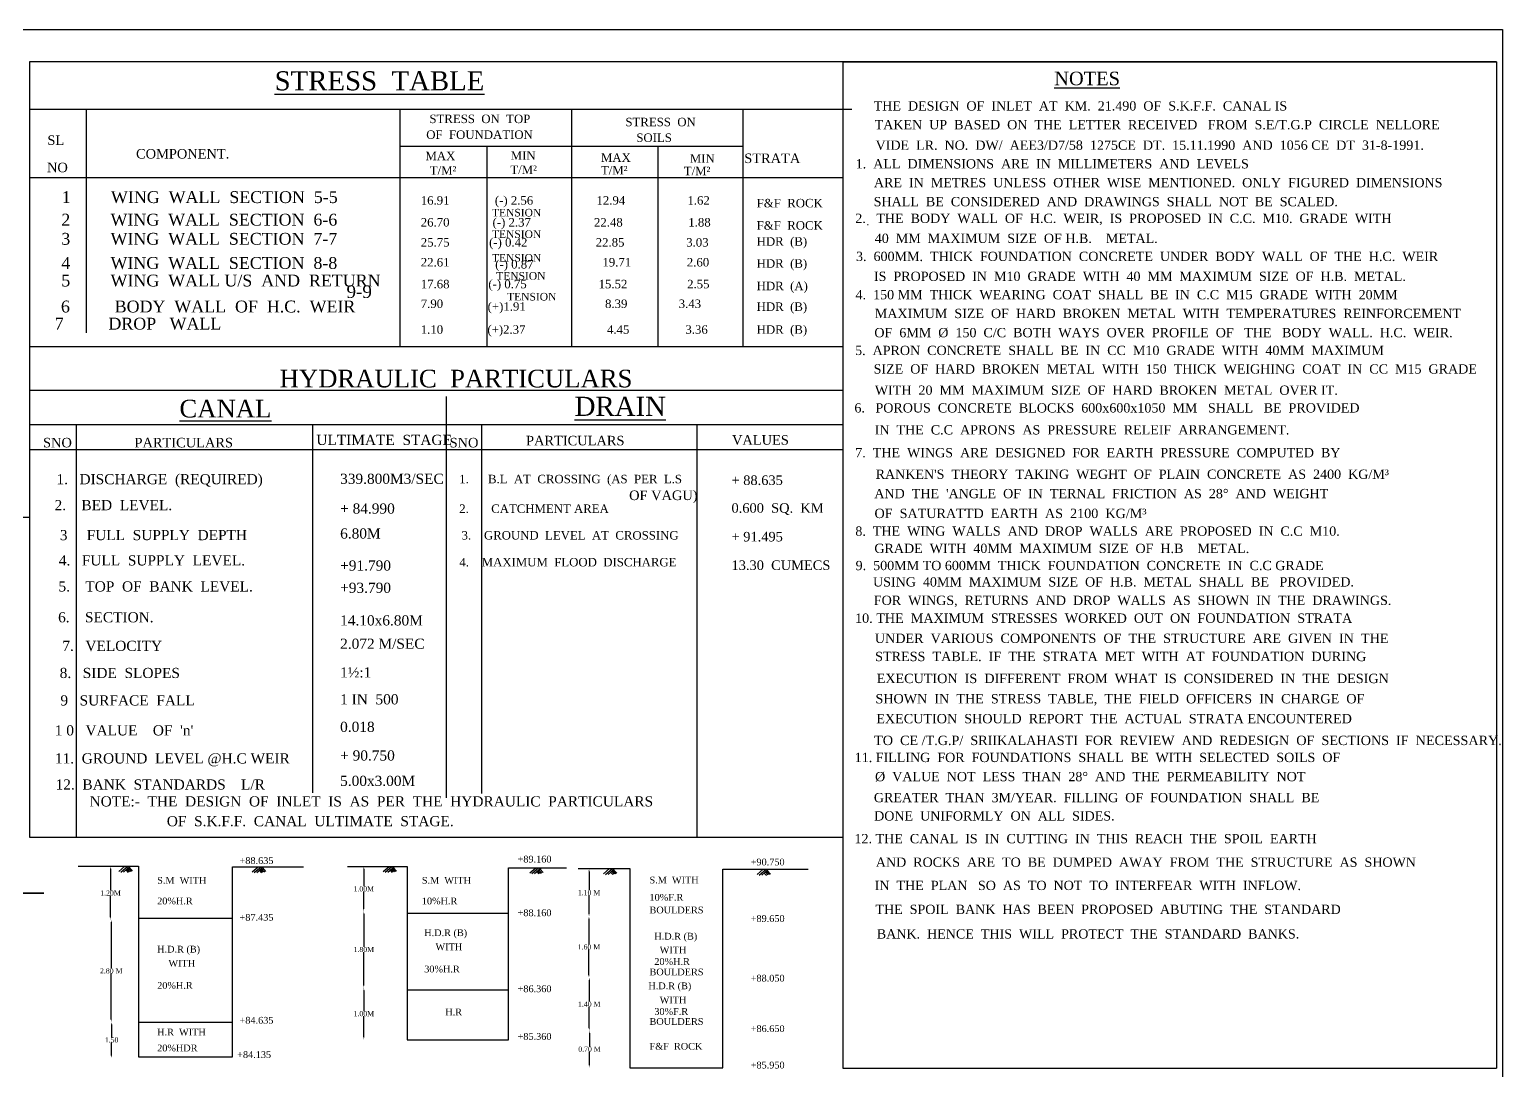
# Model space of a CAD drawing. Header units: millimetres. Extents: x 3154 to 175062, y 3900 to 113809.
# Drawn here: x 87885 to 174876, y 52337 to 113809 of the extents above; entities that cross this region are included whole.
import ezdxf

# ---------------------------------------------------------------- set-up
doc = ezdxf.new("R2010")
doc.units = ezdxf.units.MM
doc.header["$MEASUREMENT"] = 0
doc.header["$PDMODE"] = 66
doc.header["$PDSIZE"] = 170
for name, color, linetype in [('DIM', 5, 'Continuous'), ('DWG. LINE', 1, 'Continuous'), ('HATCH', 2, 'Continuous'), ('RAILING', 4, 'Continuous'), ('TEXT', 7, 'Continuous')]:
    doc.layers.add(name, color=color, linetype=linetype)
doc.layers.add('TITLE', color=7, linetype='Continuous', lineweight=30)
doc.styles.get("Standard").update_dxf_attribs({"font": 'TIMES.TTF', "height": 300})
doc.dimstyles.get("Standard").update_dxf_attribs({"dimtxt": 300, "dimasz": 150, "dimexe": 0.18, "dimexo": 0.0625, "dimgap": 0.09, "dimtad": 0, "dimtih": 1, "dimtoh": 1, "dimdec": 1, "dimzin": 0, "dimdsep": 46, "dimtxsty": 'Standard', "dimcen": 0.09, "dimse1": 1, "dimse2": 1, "dimclrd": 5, "dimclre": 5, "dimclrt": 4, "dimadec": 0, "dimazin": 0, "dimtfac": 1, "dimtdec": 1, "dimtofl": 0, "dimtmove": 0, "dimatfit": 3, "dimfxl": 1, "dimtolj": 1, "dimtzin": 0, "dimarcsym": 0})

# ---------------------------------------------------------------- blocks, each defined once
blk = doc.blocks.new('*D86')
at = {"layer": 'Defpoints', "color": 0}
for p in [(92657, 64395), (92657, 61238), (92671, 61238)]:
    blk.add_point(p, dxfattribs=at)
at = {"layer": 'DIM', "color": 5, "lineweight": -2}
for p, q in [((92671, 64245), (92671, 62970)), ((92671, 61388), (92671, 62663))]:
    blk.add_line(p, q, dxfattribs=at)
at = {"layer": 'DIM', "color": 5}
for points in [[(92646, 64245), (92696, 64245), (92671, 64395)], [(92646, 61388), (92696, 61388), (92671, 61238)]]:
    blk.add_solid(points, dxfattribs=at)
at = {"layer": 'DIM', "color": 4, "insert": (92671, 62817), "char_height": 300, "attachment_point": 5}
blk.add_mtext('\\A1;1.20M', dxfattribs=at)
blk = doc.blocks.new('*D87')
at = {"layer": 'Defpoints', "color": 0}
for p in [(92671, 61238), (92671, 55198), (92714, 55198)]:
    blk.add_point(p, dxfattribs=at)
at = {"layer": 'DIM', "color": 5, "lineweight": -2}
for p, q in [((92714, 61088), (92714, 58371)), ((92714, 55348), (92714, 58065))]:
    blk.add_line(p, q, dxfattribs=at)
at = {"layer": 'DIM', "color": 5}
for points in [[(92689, 61088), (92739, 61088), (92714, 61238)], [(92689, 55348), (92739, 55348), (92714, 55198)]]:
    blk.add_solid(points, dxfattribs=at)
at = {"layer": 'DIM', "color": 4, "insert": (92714, 58218), "char_height": 300, "attachment_point": 5}
blk.add_mtext('\\A1;2.80 M', dxfattribs=at)
blk = doc.blocks.new('*D88')
at = {"layer": 'Defpoints', "color": 0}
for p in [(92714, 55198), (92714, 53079), (92736, 53079)]:
    blk.add_point(p, dxfattribs=at)
at = {"layer": 'DIM', "color": 5, "lineweight": -2}
for p, q in [((92736, 55048), (92736, 54292)), ((92736, 53229), (92736, 53986))]:
    blk.add_line(p, q, dxfattribs=at)
at = {"layer": 'DIM', "color": 5}
for points in [[(92711, 55048), (92761, 55048), (92736, 55198)], [(92711, 53229), (92761, 53229), (92736, 53079)]]:
    blk.add_solid(points, dxfattribs=at)
at = {"layer": 'DIM', "color": 4, "insert": (92736, 54139), "char_height": 300, "attachment_point": 5}
blk.add_mtext('\\A1;1.50', dxfattribs=at)
blk = doc.blocks.new('*D89')
at = {"layer": 'Defpoints', "color": 0}
for p in [(107606, 64387), (107606, 61738), (107629, 61738)]:
    blk.add_point(p, dxfattribs=at)
at = {"layer": 'DIM', "color": 5, "lineweight": -2}
for p, q in [((107629, 64237), (107629, 63215)), ((107629, 61888), (107629, 62909))]:
    blk.add_line(p, q, dxfattribs=at)
at = {"layer": 'DIM', "color": 5}
for points in [[(107604, 64237), (107654, 64237), (107629, 64387)], [(107604, 61888), (107654, 61888), (107629, 61738)]]:
    blk.add_solid(points, dxfattribs=at)
at = {"layer": 'DIM', "color": 4, "insert": (107629, 63062), "char_height": 300, "attachment_point": 5}
blk.add_mtext('\\A1;1.00M', dxfattribs=at)
blk = doc.blocks.new('*D90')
at = {"layer": 'Defpoints', "color": 0}
for p in [(107629, 61738), (107629, 57220), (107631, 57220)]:
    blk.add_point(p, dxfattribs=at)
at = {"layer": 'DIM', "color": 5, "lineweight": -2}
for p, q in [((107631, 61588), (107631, 59632)), ((107631, 57370), (107631, 59326))]:
    blk.add_line(p, q, dxfattribs=at)
at = {"layer": 'DIM', "color": 5}
for points in [[(107606, 61588), (107656, 61588), (107631, 61738)], [(107606, 57370), (107656, 57370), (107631, 57220)]]:
    blk.add_solid(points, dxfattribs=at)
at = {"layer": 'DIM', "color": 4, "insert": (107631, 59479), "char_height": 300, "attachment_point": 5}
blk.add_mtext('\\A1;1.80M', dxfattribs=at)
blk = doc.blocks.new('*D91')
at = {"layer": 'Defpoints', "color": 0}
for p in [(107629, 57220), (107629, 54166), (107632, 54166)]:
    blk.add_point(p, dxfattribs=at)
at = {"layer": 'DIM', "color": 5, "lineweight": -2}
for p, q in [((107632, 57070), (107632, 55846)), ((107632, 54316), (107632, 55540))]:
    blk.add_line(p, q, dxfattribs=at)
at = {"layer": 'DIM', "color": 5}
for points in [[(107607, 57070), (107657, 57070), (107632, 57220)], [(107607, 54316), (107657, 54316), (107632, 54166)]]:
    blk.add_solid(points, dxfattribs=at)
at = {"layer": 'DIM', "color": 4, "insert": (107632, 55693), "char_height": 300, "attachment_point": 5}
blk.add_mtext('\\A1;1.00M', dxfattribs=at)
blk = doc.blocks.new('*D92')
at = {"layer": 'Defpoints', "color": 0}
for p in [(120914, 64241), (120914, 61435), (120930, 61435)]:
    blk.add_point(p, dxfattribs=at)
at = {"layer": 'DIM', "color": 5, "lineweight": -2}
for p, q in [((120930, 64091), (120930, 62991)), ((120930, 61585), (120930, 62685))]:
    blk.add_line(p, q, dxfattribs=at)
at = {"layer": 'DIM', "color": 5}
for points in [[(120905, 64091), (120955, 64091), (120930, 64241)], [(120905, 61585), (120955, 61585), (120930, 61435)]]:
    blk.add_solid(points, dxfattribs=at)
at = {"layer": 'DIM', "color": 4, "insert": (120930, 62838), "char_height": 300, "attachment_point": 5}
blk.add_mtext('\\A1;1.10 M', dxfattribs=at)
blk = doc.blocks.new('*D93')
at = {"layer": 'Defpoints', "color": 0}
for p in [(120930, 61435), (120927, 57827), (120930, 57827)]:
    blk.add_point(p, dxfattribs=at)
at = {"layer": 'DIM', "color": 5, "lineweight": -2}
for p, q in [((120927, 61285), (120927, 59784)), ((120927, 57977), (120927, 59478))]:
    blk.add_line(p, q, dxfattribs=at)
at = {"layer": 'DIM', "color": 5}
for points in [[(120902, 61285), (120952, 61285), (120927, 61435)], [(120902, 57977), (120952, 57977), (120927, 57827)]]:
    blk.add_solid(points, dxfattribs=at)
at = {"layer": 'DIM', "color": 4, "insert": (120927, 59631), "char_height": 300, "attachment_point": 5}
blk.add_mtext('\\A1;1.60 M', dxfattribs=at)
blk = doc.blocks.new('*D94')
at = {"layer": 'Defpoints', "color": 0}
for p in [(120930, 57827), (120930, 54687), (120942, 54687)]:
    blk.add_point(p, dxfattribs=at)
at = {"layer": 'DIM', "color": 5, "lineweight": -2}
for p, q in [((120942, 57677), (120942, 56410)), ((120942, 54837), (120942, 56104))]:
    blk.add_line(p, q, dxfattribs=at)
at = {"layer": 'DIM', "color": 5}
for points in [[(120917, 57677), (120967, 57677), (120942, 57827)], [(120917, 54837), (120967, 54837), (120942, 54687)]]:
    blk.add_solid(points, dxfattribs=at)
at = {"layer": 'DIM', "color": 4, "insert": (120942, 56257), "char_height": 300, "attachment_point": 5}
blk.add_mtext('\\A1;1.40 M', dxfattribs=at)
blk = doc.blocks.new('*D95')
at = {"layer": 'Defpoints', "color": 0}
for p in [(120942, 54687), (120942, 52513), (120957, 52513)]:
    blk.add_point(p, dxfattribs=at)
at = {"layer": 'DIM', "color": 5, "lineweight": -2}
for p, q in [((120957, 54537), (120957, 53753)), ((120957, 52663), (120957, 53447))]:
    blk.add_line(p, q, dxfattribs=at)
at = {"layer": 'DIM', "color": 5}
for points in [[(120932, 54537), (120982, 54537), (120957, 54687)], [(120932, 52663), (120982, 52663), (120957, 52513)]]:
    blk.add_solid(points, dxfattribs=at)
at = {"layer": 'DIM', "color": 4, "insert": (120957, 53600), "char_height": 300, "attachment_point": 5}
blk.add_mtext('\\A1;0.70 M', dxfattribs=at)

msp = doc.modelspace()

# ---------------------------------------------------------------- linework, layer by layer
at = {"layer": 'DWG. LINE'}
for p, q in [((81385.66, 85013.66), (87887.5, 85013.66)), ((90758.27, 64394.78), (94325.44, 64394.78)), ((94325.44, 64394.78), (94325.44, 53146.8)), ((106659.89, 64389.63), (110180.37, 64389.63)), ((110180.37, 64389.63), (110180.37, 54140.24)), ((99870.61, 53146.8), (99870.61, 64366.29)), ((99870.61, 64366.29), (104070.15, 64366.29)), ((101384.98, 64366.29), (101389.17, 64361.51)), ((116166.78, 54140.24), (116166.78, 64302.71)), ((116166.78, 64302.71), (119598.97, 64302.71)), ((120295.06, 64261.47), (123335.5, 64261.47)), ((123335.5, 64261.47), (123335.5, 52502.97)), ((128831.39, 52502.97), (128831.39, 64217.27)), ((128831.39, 64217.27), (133862.95, 64217.27)), ((94325.44, 61335.8), (99870.61, 61335.8)), ((110180.37, 61636.93), (116166.78, 61636.93)), ((110180.37, 57108.97), (116166.78, 57108.97)), ((94325.44, 55188.28), (99870.61, 55188.28)), ((110180.37, 54140.24), (116166.78, 54140.24)), ((94325.44, 53146.8), (99870.61, 53146.8)), ((123335.5, 52502.97), (128831.39, 52502.97))]:
    msp.add_line(p, q, dxfattribs=at)
for points in [[(88725.5, 62814), (26840, 62814), (26840, 113506.5)], [(4605.66, 62814), (88725.5, 62814)]]:
    msp.add_lwpolyline(points, dxfattribs=at)
at = {"layer": 'HATCH'}
for p, q in [((93166.56, 64092.58), (93520.81, 64394.78)), ((93290.73, 64054.67), (93689.42, 64394.78)), ((93442.5, 64054.67), (93841.19, 64394.78)), ((108765.2, 64087.43), (109119.45, 64389.63)), ((108889.37, 64049.52), (109288.06, 64389.63)), ((109041.13, 64049.52), (109439.82, 64389.63)), ((93586.36, 64177.4), (93710.26, 64036.14)), ((93652.33, 64233.68), (93793.9, 64072.27)), ((93709.83, 64282.73), (93887.01, 64080.72)), ((93764.57, 64329.42), (93953.03, 64114.55)), ((101040.51, 64064.09), (101394.76, 64366.29)), ((101164.69, 64026.18), (101563.37, 64366.29)), ((101316.45, 64026.18), (101715.14, 64366.29)), ((101460.32, 64148.91), (101584.21, 64007.65)), ((101526.28, 64205.18), (101667.85, 64043.77)), ((101583.78, 64254.23), (101760.96, 64052.23)), ((101638.52, 64300.93), (101826.98, 64086.06)), ((109185, 64172.25), (109308.89, 64030.99)), ((109250.97, 64228.52), (109392.53, 64067.11)), ((109308.47, 64277.58), (109485.64, 64075.57)), ((109363.2, 64324.27), (109551.66, 64109.4)), ((117428.09, 64000.5), (117782.34, 64302.71)), ((117552.26, 63962.6), (117950.95, 64302.71)), ((117704.03, 63962.6), (118102.71, 64302.71)), ((117847.89, 64085.32), (117971.78, 63944.07)), ((117913.86, 64141.6), (118055.42, 63980.19)), ((117971.36, 64190.65), (118148.53, 63988.65)), ((118026.1, 64237.35), (118214.55, 64022.48)), ((121786.69, 63959.26), (122140.94, 64261.47)), ((121910.86, 63921.35), (122309.55, 64261.47)), ((122062.63, 63921.35), (122461.31, 64261.47)), ((122206.49, 64044.08), (122330.38, 63902.83)), ((122272.46, 64100.36), (122414.03, 63938.95)), ((122329.96, 64149.41), (122507.14, 63947.41)), ((122384.7, 64196.11), (122573.16, 63981.23)), ((130858.1, 63915.06), (131212.35, 64217.27)), ((130982.27, 63877.15), (131380.96, 64217.27)), ((131134.04, 63877.15), (131532.72, 64217.27)), ((131277.9, 63999.88), (131401.79, 63858.63)), ((131343.87, 64056.16), (131485.44, 63894.75)), ((131401.37, 64105.21), (131578.54, 63903.21)), ((131456.11, 64151.91), (131644.57, 63937.03))]:
    msp.add_line(p, q, dxfattribs=at)
at = {"layer": 'RAILING'}
for p, q in [((135924.5, 111906.5), (87887.5, 111906.5)), ((135924.5, 111906.5), (174518.96, 111906.5)), ((174518.96, 111906.5), (135924.5, 111906.5)), ((135924.5, 111906.5), (135924.5, 52485.16)), ((174518.96, 111906.5), (174518.96, 52485.16)), ((87887.5, 109097.27), (136454, 109097.27)), ((135924.5, 52485.16), (174518.96, 52485.16))]:
    msp.add_line(p, q, dxfattribs=at)
for points in [[(87887.5, 111906.5), (87887.5, 66124), (135924.5, 66124)], [(91228.73, 109097.27), (91228.73, 95893.27)], [(109751.5, 109097.27), (109751.5, 95080.5)], [(119888, 109097.27), (119888, 95080.5)], [(130005.5, 109097.27), (130005.5, 95080.5)], [(109751.5, 106923.5), (130005.5, 106923.5)], [(114902, 106923.5), (114902, 95080.5)], [(124986.5, 106923.5), (124986.5, 95080.5)], [(87887.5, 105063), (135924.5, 105063)], [(137371.14, 102294.94), (137412.62, 102294.94)], [(87887.5, 95080.5), (135924.5, 95080.5)], [(87887.5, 92513.5), (135924.5, 92513.5)], [(112492, 92128.5), (112492, 68433.5)], [(87887.5, 90483), (135924.5, 90483)], [(90650, 90471), (90650, 66124)], [(104598, 90483), (104598, 68729.5)], [(114580.5, 90483), (114580.5, 68704.5)], [(127298, 90483), (127298, 66124)], [(87887.5, 89015.25), (135924.5, 89015.25)]]:
    msp.add_lwpolyline(points, dxfattribs=at)
at = {"layer": 'TITLE'}
for p, q in [((3154.36, 113808.68), (174876.08, 113808.68)), ((174876.08, 113808.68), (174876.08, 3899.87))]:
    msp.add_line(p, q, dxfattribs=at)

# ---------------------------------------------------------------- texts
at = {"layer": 'TEXT'}
for s, height, p in [('%%USTRESS  TABLE', 1126.5685, (102361.86, 110214.79)), ('%%UNOTES', 797.822, (148401.91, 110516.86)), ('STRESS  ON  TOP  ', 500, (111504.5, 108280.5)), ('THE  DESIGN  OF  INLET  AT  KM.  21.490  OF  S.K.F.F.  CANAL IS', 548.5023, (137740.01, 109021.24)), ('STRESS  ON', 500, (123078.5, 108094.5)), ('TAKEN  UP  BASED  ON  THE  LETTER  RECEIVED   FROM  S.E/T.G.P  CIRCLE  NELLORE  ', 548.5023, (137796.01, 107912.66)), ('SL', 563.284, (88943.67, 106990.47)), ('OF  FOUNDATION', 500, (111316.74, 107347.52)), ('SOILS', 500, (123724, 107168.5)), (' VIDE  LR.  NO.  DW/  AEE3/D7/58  1275CE  DT.  15.11.1990  AND  1056 CE  DT  31-8-1991.', 548.5023, (137646.01, 106702.72)), ('COMPONENT.', 563.284, (94179.23, 106186.45)), ('MAX', 500, (111270.82, 106088.44)), ('MIN', 500, (116305.79, 106113.34)), ('MAX', 500, (121634.5, 105991)), ('MIN', 500, (126885.69, 105941.51)), ('STRATA', 563.284, (130096, 105921)), (' 1.  ALL  DIMENSIONS  ARE  IN  MILLIMETERS  AND  LEVELS    ', 548.5023, (136469, 105604.42)), ('NO', 563.284, (88920.79, 105379.31)), ('T/M²', 500, (111525.5, 105236)), ('T/M²', 500, (116284.41, 105274.11)), ('T/M²', 500, (121634.5, 105247)), ('T/M²', 500, (126528, 105201)), ('    ARE  IN  METRES  UNLESS  OTHER  WISE  MENTIONED.  ONLY  FIGURED  DIMENSIONS  ', 548.5023, (136924.5, 104490.5)), ('1         WING  WALL  SECTION  5-5', 700, (89791.53, 103559.63)), ('16.91', 500, (110993, 103466.5)), ('(-) 2.56', 500, (115369.5, 103466.5)), ('12.94', 500, (121368.5, 103466.5)), ('1.62', 500, (126739.5, 103466.5)), ('F&F  ROCK', 500, (130831, 103305)), ('  SHALL  BE  CONSIDERED  AND  DRAWINGS  SHALL  NOT  BE  SCALED.', 548.5023, (137326, 103369.08)), ('2         WING  WALL  SECTION  6-6', 700, (89766.53, 102226.84)), ('26.70', 500, (110993, 102173)), ('TENSION', 450, (115199.5, 102767.5)), ('(-) 2.37', 500, (115232.5, 102173)), ('22.48', 500, (121221.5, 102173)), ('1.88', 500, (126793.5, 102173)), ('2.   THE  BODY  WALL  OF  H.C.  WEIR,  IS  PROPOSED  IN  C.C.  M10.  GRADE  WITH', 548.5023, (136653, 102382.26)), ('3         WING  WALL  SECTION  7-7', 700, (89766.53, 101097.81)), ('TENSION', 450, (115199.5, 101499.5)), ('F&F  ROCK', 500, (130831, 101990)), ('25.75', 500, (110993, 100989)), ('(-) 0.42', 500, (115027.5, 100989)), ('22.85', 500, (121324, 100989)), ('3.03', 500, (126668.5, 100989)), ('HDR  (B)', 500, (130831, 101041)), ('40  MM  MAXIMUM  SIZE  OF H.B.    METAL.', 548.5023, (137803, 101202.5)), ('4         WING  WALL  SECTION  8-8', 700, (89766.53, 99671.08)), ('22.61', 500, (110993, 99814)), ('TENSION', 450, (115199.5, 100098.5)), ('(-) 0.87', 500, (115389, 99693.5)), ('19.71', 500, (121720, 99814)), ('2.60', 500, (126704.5, 99814)), ('HDR  (B)', 500, (130831, 99742)), ('3.  600MM.  THICK  FOUNDATION  CONCRETE  UNDER  BODY  WALL  OF  THE  H.C.  WEIR', 548.5023, (136696, 100136.73)), ('5         WING  WALL U/S  AND  RETURN ', 700, (89766.53, 98632.58)), ('TENSION', 450, (115449.5, 99034.5)), ('IS  PROPOSED  IN  M10  GRADE  WITH  40  MM  MAXIMUM  SIZE  OF  H.B.  METAL.', 548.5023, (137755.5, 98958.5)), (' 9-9', 744.765, (106327, 97956)), ('17.68', 500, (110993, 98525.5)), ('(-) 0.75', 500, (114985, 98525.5)), ('15.52', 500, (121495, 98525.5)), ('2.55', 500, (126724, 98525.5)), ('HDR  (A)', 500, (130831, 98413.5)), ('4.  150 MM  THICK  WEARING  COAT  SHALL  BE  IN  C.C  M15  GRADE  WITH  20MM', 548.5023, (136668, 97876.02)), ('6          BODY  WALL  OF  H.C.  WEIR', 700, (89745.03, 97099.62)), ('7.90', 500, (110993, 97362.5)), ('(+)1.91', 500, (114942, 97199)), ('TENSION', 450, (116093, 97805)), ('8.39', 500, (121875, 97362.5)), ('3.43', 500, (126226, 97362.5)), ('HDR  (B)', 500, (130831, 97192)), ('7          DROP   WALL', 700, (89376.48, 96087.85)), ('MAXIMUM  SIZE  OF  HARD  BROKEN  METAL  WITH  TEMPERATURES  REINFORCEMENT', 548.5023, (137809.5, 96766.01)), ('1.10', 500, (110993, 95840)), ('(+)2.37', 500, (114926, 95840)), ('4.45', 500, (121990.5, 95840)), ('3.36', 500, (126620, 95840)), ('HDR  (B)', 500, (130831, 95840)), ('OF  6MM  %%C  150  C/C  BOTH  WAYS  OVER  PROFILE  OF   THE   BODY  WALL.  H.C.  WEIR.', 548.5023, (137779.5, 95633.84)), (' 5.  APRON  CONCRETE  SHALL  BE  IN  CC  M10  GRADE  WITH  40MM  MAXIMUM', 548.5023, (136433.75, 94584.5)), ('SIZE  OF  HARD  BROKEN  METAL  WITH  150  THICK  WEIGHING  COAT  IN  CC  M15  GRADE', 548.5023, (137737, 93488.16)), ('HYDRAULIC  PARTICULARS', 1043.1293, (102659, 92674)), ('WITH  20  MM  MAXIMUM  SIZE  OF  HARD  BROKEN  METAL  OVER IT. ', 548.5023, (137809.5, 92234.91)), ('%%UCANAL', 1043.129, (96743, 90899)), ('%%UDRAIN', 1126.568, (120081.5, 90993.5)), ('  6.   POROUS  CONCRETE  BLOCKS  600x600x1050  MM   SHALL   BE  PROVIDED  ', 548.5023, (136188, 91191)), ('SNO', 563.284, (88686.5, 89131.5)), ('PARTICULARS', 563.2842, (94088.5, 89131.5)), ('ULTIMATE  STAGE', 600, (104828.5, 89274)), ('SNO', 563.284, (112696, 89131.5)), ('PARTICULARS', 563.2842, (117209.5, 89251)), ('VALUES', 563.284, (129374.5, 89290.25)), ('IN  THE  C.C  APRONS  AS  PRESSURE  RELEIF  ARRANGEMENT.', 548.5023, (137799.5, 89895.16)), ('7.  THE  WINGS  ARE  DESIGNED  FOR  EARTH  PRESSURE  COMPUTED  BY', 548.5023, (136650.5, 88545.84)), ('1.   DISCHARGE  (REQUIRED)', 600, (89479.5, 86954.5)), ('339.800M3/SEC', 600, (106231, 86978.5)), ('1.      B.L  AT  CROSSING  (AS  PER  L.S ', 500, (113265.5, 87012.5)), ('+ 88.635', 563.284, (129343.5, 86911.5)), ("RANKEN'S  THEORY  TAKING  WEGHT  OF  PLAIN  CONCRETE  AS  2400  KG/M³", 548.5023, (137856, 87273)), ('OF VAGU)', 563.284, (123297.5, 86021)), ("AND  THE  'ANGLE  OF  IN  TERNAL  FRICTION  AS  28%%D  AND  WEIGHT", 548.5023, (137777.5, 86130.64)), ('2.    BED  LEVEL.     ', 600, (89368, 85423)), ('+ 84.990', 600, (106231, 85220)), ('2.       CATCHMENT AREA', 500, (113265.5, 85262)), ('0.600  SQ.  KM', 563.2842, (129343.5, 85273)), ('OF  SATURATTD  EARTH  AS  2100  KG/M³', 552.7715, (137786.5, 84958.49)), ('8.  THE  WING  WALLS  AND  DROP  WALLS  ARE  PROPOSED  IN  C.C  M10.', 548.5023, (136656.5, 83913.5)), (' 3     FULL  SUPPLY  DEPTH            ', 600, (89452.5, 83653.5)), ('6.80M', 600, (106231, 83747)), ('3.    GROUND  LEVEL  AT  CROSSING', 500, (113403, 83690.5)), ('+ 91.495', 563.284, (129343.5, 83579.5)), ('4.   FULL  SUPPLY  LEVEL.     ', 600, (89616, 82159.5)), ('GRADE  WITH  40MM  MAXIMUM  SIZE  OF  H.B    METAL.', 548.5023, (137780.5, 82895)), ('+91.790', 600, (106231, 81855)), ('4.    MAXIMUM  FLOOD  DISCHARGE    ', 500, (113274, 82104.5)), ('13.30  CUMECS', 563.2842, (129343.5, 81893)), ('9.  500MM TO 600MM  THICK  FOUNDATION  CONCRETE  IN  C.C GRADE', 548.5023, (136672.5, 81883)), ('5.    TOP  OF  BANK  LEVEL.', 600, (89600, 80622)), ('+93.790', 600, (106231, 80542)), ('USING  40MM  MAXIMUM  SIZE  OF  H.B.  METAL  SHALL  BE   PROVIDED.', 548.5023, (137701.5, 80916.08)), ('FOR  WINGS,  RETURNS  AND  DROP  WALLS  AS  SHOWN  IN  THE  DRAWINGS.', 548.5023, (137749.5, 79827)), ('6.    SECTION.    ', 600, (89577, 78800.5)), ('14.10x6.80M', 600, (106231, 78618)), ('10. THE  MAXIMUM  STRESSES  WORKED  OUT  ON  FOUNDATION  STRATA', 552.7715, (136639, 78770.43)), ('7.   VELOCITY   ', 600, (89829, 77112.5)), ('2.072 M/SEC', 600, (106231, 77238)), ('UNDER  VARIOUS  COMPONENTS  OF  THE  STRUCTURE  ARE  GIVEN  IN  THE', 552.7715, (137808.32, 77583.59)), ('STRESS  TABLE.  IF  THE  STRATA  MET  WITH  AT  FOUNDATION  DURING', 552.7715, (137823.82, 76510.01)), ('8.   SIDE  SLOPES      ', 600, (89671.5, 75513.5)), ('1½:1', 600, (106231, 75546)), ('EXECUTION  IS  DIFFERENT  FROM  WHAT  IS  CONSIDERED  IN  THE  DESIGN', 552.7715, (137917.32, 75213.59)), ('9   SURFACE  FALL  ', 600, (89712.5, 73892.5)), ('1 IN  500', 600, (106231, 73956)), ('SHOWN  IN  THE  STRESS  TABLE,  THE  FIELD  OFFICERS  IN  CHARGE  OF', 552.7715, (137843.32, 74015.54)), ('EXECUTION  SHOULD  REPORT  THE  ACTUAL  STRATA ENCOUNTERED', 552.7715, (137892.82, 72839.58)), ("1 0   VALUE    OF  'n'  ", 600, (89380, 72124)), ('0.018', 600, (106231, 72331.5)), ('TO  CE /T.G.P/  SRIIKALAHASTI  FOR  REVIEW  AND  REDESIGN  OF  SECTIONS  IF  NECESSARY.', 552.7715, (137767.32, 71554.93)), ('11.  GROUND  LEVEL @H.C WEIR  ', 600, (89385.5, 70467)), ('+ 90.750', 600, (106231, 70639.5)), ('11. FILLING  FOR  FOUNDATIONS  SHALL  BE  WITH  SELECTED  SOILS  OF', 548.5023, (136619.5, 70551.35)), ('5.00x3.00M', 600, (106231, 69140.5)), ('%%C  VALUE  NOT  LESS  THAN  28%%D  AND  THE  PERMEABILITY  NOT  ', 548.5023, (137821.5, 69419.11)), ('12.  BANK  STANDARDS    L/R  ', 600, (89427.5, 68925.5)), ('GREATER  THAN  3M/YEAR.  FILLING  OF  FOUNDATION  SHALL  BE', 548.5023, (137751, 68179.23)), ('NOTE:-  THE  DESIGN  OF  INLET  IS  AS  PER  THE  HYDRAULIC  PARTICULARS', 600, (91436, 67930.5)), ('OF  S.K.F.F.  CANAL  ULTIMATE  STAGE.', 600, (95996, 66762.5)), ('DONE  UNIFORMLY  ON  ALL  SIDES.', 548.5023, (137766.5, 67096.92)), (' 12. THE  CANAL  IS  IN  CUTTING  IN  THIS  REACH  THE  SPOIL  EARTH', 548.5023, (136401.5, 65756.5)), ('+88.635', 400, (100291.16, 64534.96)), ('+89.160', 400, (116711.11, 64619.67)), ('+90.750', 400, (130476.07, 64450.31)), ('AND  ROCKS  ARE  TO  BE  DUMPED  AWAY  FROM  THE  STRUCTURE  AS  SHOWN', 548.5023, (137865, 64366.13)), ('S.M  WITH', 400, (95427.03, 63366.3)), ('S.M  WITH', 400, (111056.87, 63366.3)), ('S.M  WITH', 400, (124500.43, 63385.44)), ('IN  THE  PLAN   SO  AS  TO  NOT  TO  INTERFEAR  WITH  INFLOW.', 548.5023, (137799, 62994.1)), ('10%%%F.R', 400, (124500.43, 62363.9)), ('20%%%H.R', 400, (95427.03, 62148.59)), ('10%%%H.R', 400, (111056.87, 62148.59)), ('+88.160', 400, (116711.11, 61451.4)), ('BOULDERS', 400, (124500.43, 61615.51)), ('THE  SPOIL  BANK  HAS  BEEN  PROPOSED  ABUTING  THE  STANDARD', 548.5023, (137842, 61579.6)), ('+87.435', 400, (100291.16, 61179.04)), ('+89.650', 400, (130476.07, 61112.69)), ('H.D.R (B)', 400, (111198.57, 60272.2)), ('H.D.R (B)', 400, (124786.71, 60068.68)), ('BANK.  HENCE  THIS  WILL  PROTECT  THE  STANDARD  BANKS.', 548.5023, (137924.5, 60131)), ('H.D.R (B)', 400, (95427.03, 59304.61)), ('WITH', 400, (111865.37, 59438.75)), ('WITH', 400, (125101.42, 59258.7)), ('WITH', 400, (96093.83, 58471.16)), ('30%%%H.R', 400, (111198.57, 58130.46)), ('BOULDERS', 400, (124500.43, 57958.37)), ('20%%%H.R', 400, (124786.71, 58573.96)), ('20%%%H.R', 400, (95427.03, 57162.87)), ('H.D.R (B)', 400, (124434.62, 57136.17)), ('+88.050', 400, (130476.07, 57589.87)), ('+86.360', 400, (116711.11, 56963.26)), ('WITH', 400, (125101.42, 56302.72)), ('H.R  ', 400, (112440.4, 55591.28)), ('30%%%F.R', 400, (124786.71, 55623.32)), ('H.R  WITH', 400, (95427.03, 54408.25)), ('+84.635', 400, (100291.16, 55104.83)), ('BOULDERS', 400, (124500.43, 55032.87)), ('+86.650', 400, (130476.07, 54611.38)), ('+85.360', 400, (116711.11, 54150.39)), ('F&F  ROCK', 400, (124500.43, 53567.98)), ('20%%%HDR', 400, (95427.03, 53467.75)), ('+84.135', 400, (100151.72, 53079.38)), ('+85.950', 400, (130476.07, 52458.25))]:
    msp.add_text(s, height=height, dxfattribs=at).set_placement(p)

# ---------------------------------------------------------------- dimensions: what is measured, and where the dimension line sits
at = {"layer": 'DIM'}
for p1, p2, distance, text, picture, middle in [((92657.34, 64394.78), (92657.34, 61238.38), 13.9, '1.20M', '*D86', (92671.24, 62816.58)), ((107605.62, 64386.53), (107605.62, 61738.21), 23.88, '1.00M', '*D89', (107629.5, 63062.37)), ((120913.54, 64241.01), (120913.54, 61435.2), 16.82, '1.10 M', '*D92', (120930.36, 62838.1)), ((92671.24, 61238.38), (92671.24, 55198.37), 42.86, '2.80 M', '*D87', (92714.1, 58218.37)), ((107629.5, 61738.21), (107629.5, 57219.7), 1.62, '1.80M', '*D90', (107631.12, 59478.96)), ((120930.36, 61435.2), (120930.36, 57826.8), -3.07, '1.60 M', '*D93', (120927.29, 59631)), ((120930.36, 57826.8), (120930.36, 54687.19), 11.89, '1.40 M', '*D94', (120942.24, 56256.99)), ((107629.5, 57219.7), (107629.5, 54166.25), 2.23, '1.00M', '*D91', (107631.73, 55692.98)), ((92714.1, 55198.37), (92714.1, 53079.16), 21.6, '1.50', '*D88', (92735.7, 54138.76)), ((120942.24, 54687.19), (120942.24, 52513.16), 14.8, '0.70 M', '*D95', (120957.05, 53600.18))]:
    dim = msp.add_aligned_dim(p1=p1, p2=p2, distance=distance, text=text, dimstyle='Standard', dxfattribs=at)
    dim.commit()
    dim.dimension.update_dxf_attribs({"geometry": picture, "text_midpoint": middle})

doc.saveas('drawing.dxf')
